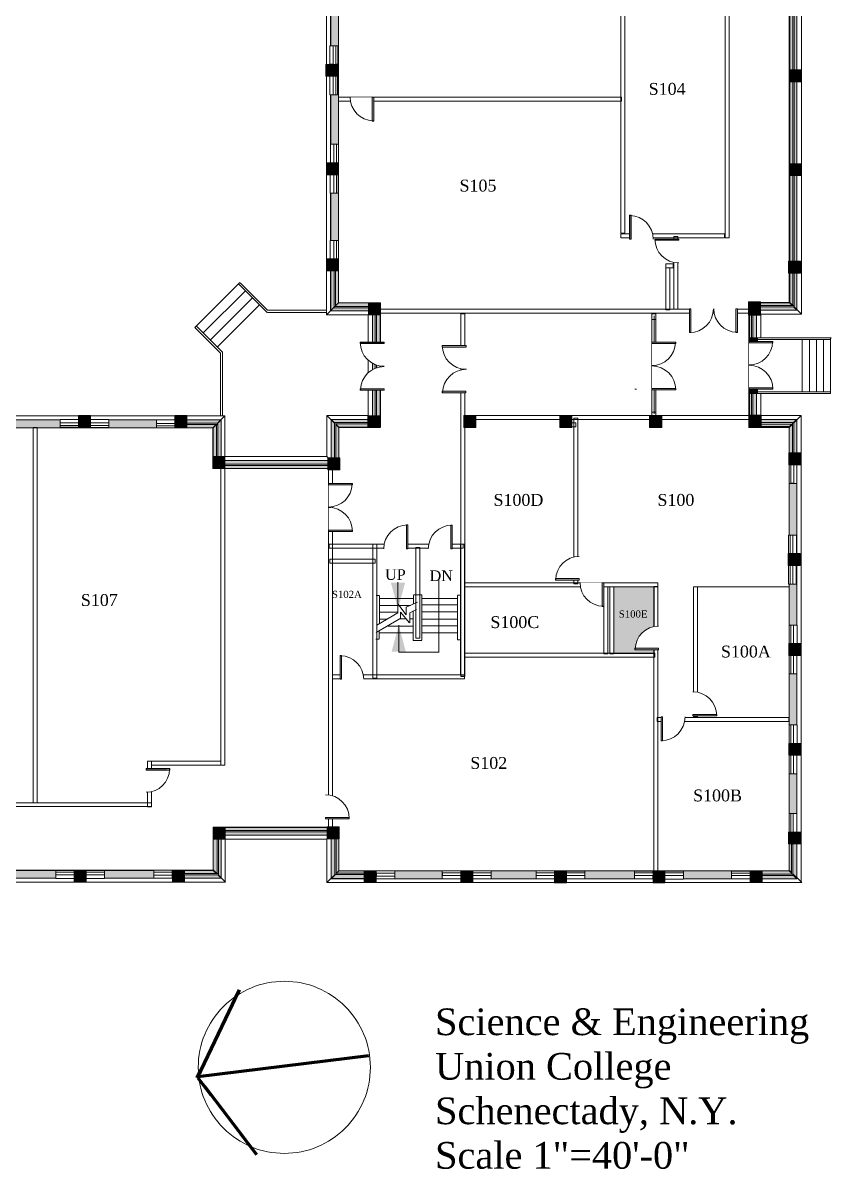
# Model space of a CAD drawing. Header units: inches. Extents: x -1989 to 2159, y -2212 to 2149.
# Drawn here: x 937 to 2159, y -2101 to -367 of the extents above; entities that cross this region are included whole.
import ezdxf

# ---------------------------------------------------------------- set-up
doc = ezdxf.new("R2010")
doc.units = ezdxf.units.IN
doc.header["$LTSCALE"] = 96
doc.header["$MEASUREMENT"] = 0
doc.layers.add('None', color=7, linetype='Continuous', lineweight=5)
doc.styles.add('Times', font='Times')

# ---------------------------------------------------------------- blocks, each defined once
blk = doc.blocks.new('Symbol #19')
at = {"layer": 'None', "linetype": 'Continuous', "lineweight": 5}
blk.add_hatch(color=255, dxfattribs=at).paths.add_polyline_path([(-6, 6), (6, 6), (6, -6), (-6, -6)])
at = {"layer": 'None', "color": 7, "linetype": 'Continuous', "lineweight": 5}
blk.add_lwpolyline([(-6, 6), (6, 6), (6, -6), (-6, -6)], close=True, dxfattribs=at)
blk = doc.blocks.new('*U7')
at = {"layer": 'None', "linetype": 'Continuous', "lineweight": 5}
blk.add_hatch(color=255, dxfattribs=at).paths.add_polyline_path([(-9.25, 11.375), (8.75, 11.375), (8.75, -6.625), (-9.25, -6.625)])
at = {"layer": 'None', "color": 7, "linetype": 'Continuous', "lineweight": 5}
blk.add_lwpolyline([(-9.25, 11.375), (8.75, 11.375), (8.75, -6.625), (-9.25, -6.625)], close=True, dxfattribs=at)
blk = doc.blocks.new('Symbol #16')
at = {"color": 7, "linetype": 'Continuous', "lineweight": 5}
for points in [[(-37.25, 5.75), (-9.25, 5.75), (-9.25, -6.25), (-37.25, -6.25)], [(8.8125, 5.5625), (36.8125, 5.5625), (36.8125, -6.4375), (8.8125, -6.4375)]]:
    blk.add_wipeout(points, dxfattribs=at).dxf.layer = 'None'
at = {"layer": 'None', "color": 7, "linetype": 'Continuous', "lineweight": 5}
for points in [[(-37.25, 5.75), (-9.25, 5.75), (-9.25, -6.25), (-37.25, -6.25)], [(8.8125, 5.5625), (36.8125, 5.5625), (36.8125, -6.4375), (8.8125, -6.4375)]]:
    blk.add_lwpolyline(points, close=True, dxfattribs=at)
at = {"color": 7, "linetype": 'Continuous', "lineweight": 5}
blk.add_wipeout([(-37.25, 0.375), (36.75, 0.375), (36.75, -3.625), (-37.25, -3.625)], dxfattribs=at).dxf.layer = 'None'
at = {"layer": 'None', "color": 7, "linetype": 'Continuous', "lineweight": 5}
blk.add_lwpolyline([(-37.25, 0.375), (36.75, 0.375), (36.75, -3.625), (-37.25, -3.625)], close=True, dxfattribs=at)
at = {"layer": 'None', "color": 7}
blk.add_blockref('*U7', (0, 0), dxfattribs=at)
blk = doc.blocks.new("3' dr lh")
at = {"color": 7, "linetype": 'Continuous', "lineweight": 5}
blk.add_wipeout([(-18, 18.1), (-11, 17.4), (-4.2, 15.4), (2, 12.1), (7.5, 7.6), (11.9, 2.1), (15.3, -4.1), (17.3, -10.9), (18, -17.9), (-18, -17.9)], dxfattribs=at).dxf.layer = 'None'
at = {"layer": 'None', "linetype": 'Continuous', "lineweight": 5}
blk.add_hatch(color=255, dxfattribs=at).paths.add_polyline_path([(-18, -16.1), (18, -16.1), (18, -18.1), (-18, -18.1)])
at = {"layer": 'None', "color": 7, "linetype": 'Continuous', "lineweight": 5}
blk.add_lwpolyline([(-18, -16.1), (18, -16.1), (18, -18.1), (-18, -18.1)], close=True, dxfattribs=at)
blk.add_arc((-18, -17.9), 36, 0, 90, dxfattribs=at)
blk = doc.blocks.new("3' dr rh")
at = {"color": 7, "linetype": 'Continuous', "lineweight": 5}
blk.add_wipeout([(-17, 17.5), (-10.2, 16.7), (-3.6, 14.6), (2.4, 11.3), (7.7, 6.9), (12, 1.5), (15.2, -4.6), (17.2, -11.2), (17.9, -18), (-17.6, -18)], dxfattribs=at).dxf.layer = 'None'
at = {"layer": 'None', "linetype": 'Continuous', "lineweight": 5}
blk.add_hatch(color=255, dxfattribs=at).paths.add_polyline_path([(-17.9, 18), (-15.6, 18), (-15.6, -18), (-17.9, -18)])
at = {"layer": 'None', "color": 7, "linetype": 'Continuous', "lineweight": 5}
blk.add_lwpolyline([(-17.9, 18), (-15.6, 18), (-15.6, -18), (-17.9, -18)], close=True, dxfattribs=at)
blk.add_arc((-17.6, -18), 35.5, 0, 88.9999, dxfattribs=at)
blk = doc.blocks.new('*U11')
at = {"color": 7, "linetype": 'Continuous', "lineweight": 5}
blk.add_wipeout([(18, 0), (11, 0.7), (4.2, 2.7), (-2, 6.1), (-7.5, 10.5), (-11.9, 16), (-15.3, 22.2), (-17.3, 29), (-18, 36), (18, 36)], dxfattribs=at).dxf.layer = 'None'
at = {"layer": 'None', "linetype": 'Continuous', "lineweight": 5}
blk.add_hatch(color=255, dxfattribs=at).paths.add_polyline_path([(18, 34.2), (-18, 34.2), (-18, 36.2), (18, 36.2)])
at = {"layer": 'None', "color": 7, "linetype": 'Continuous', "lineweight": 5}
blk.add_lwpolyline([(18, 34.2), (-18, 34.2), (-18, 36.2), (18, 36.2)], close=True, dxfattribs=at)
blk.add_arc((18, 36), 36, 180, 270, dxfattribs=at)
blk = doc.blocks.new('*U12')
at = {"color": 7, "linetype": 'Continuous', "lineweight": 5}
blk.add_wipeout([(-17.5, -35.4), (-16.7, -28.5), (-14.6, -22), (-11.3, -16), (-6.9, -10.7), (-1.5, -6.4), (4.6, -3.1), (11.2, -1.2), (18, -0.5), (18, -36)], dxfattribs=at).dxf.layer = 'None'
at = {"layer": 'None', "linetype": 'Continuous', "lineweight": 5}
blk.add_hatch(color=255, dxfattribs=at).paths.add_polyline_path([(-18, -36.2), (-18, -34), (18, -34), (18, -36.2)])
at = {"layer": 'None', "color": 7, "linetype": 'Continuous', "lineweight": 5}
blk.add_lwpolyline([(-18, -36.2), (-18, -34), (18, -34), (18, -36.2)], close=True, dxfattribs=at)
blk.add_arc((18, -36), 35.5, 90, 178.9999, dxfattribs=at)
blk = doc.blocks.new("6' dbl")
at = {"layer": 'None', "color": 7}
blk.add_blockref('*U11', (0, 0), dxfattribs=at)
blk.add_blockref('*U12', (0, 0), dxfattribs=at)
blk = doc.blocks.new('dbl dr')
at = {"color": 7, "linetype": 'Continuous', "lineweight": 5}
blk.add_wipeout([(36.4, -20.6), (29.4, -19.8), (22.8, -17.7), (16.7, -14.3), (11.3, -9.9), (6.9, -4.4), (3.7, 1.7), (1.7, 8.4), (1, 15.4), (37, 15.4)], dxfattribs=at).dxf.layer = 'None'
at = {"layer": 'None', "linetype": 'Continuous', "lineweight": 5}
blk.add_hatch(color=255, dxfattribs=at).paths.add_polyline_path([(33.9, 14.6), (36.4, 14.6), (36.4, -21.4), (33.9, -21.4)])
at = {"layer": 'None', "color": 7, "linetype": 'Continuous', "lineweight": 5}
blk.add_lwpolyline([(33.9, 14.6), (36.4, 14.6), (36.4, -21.4), (33.9, -21.4)], close=True, dxfattribs=at)
blk.add_arc((37, 15.4), 36, 180, 269.0002, dxfattribs=at)
at = {"color": 7, "linetype": 'Continuous', "lineweight": 5}
blk.add_wipeout([(0.9, 14.9), (0.2, 7.8), (-1.9, 1.1), (-5.2, -5.2), (-9.7, -10.7), (-15.2, -15.2), (-21.4, -18.5), (-28.2, -20.6), (-35.2, -21.2), (-35.2, 14.9)], dxfattribs=at).dxf.layer = 'None'
at = {"layer": 'None', "linetype": 'Continuous', "lineweight": 5}
blk.add_hatch(color=255, dxfattribs=at).paths.add_polyline_path([(-35.1, 14.9), (-32.6, 14.9), (-32.6, -21.1), (-35.1, -21.1)])
at = {"layer": 'None', "color": 7, "linetype": 'Continuous', "lineweight": 5}
blk.add_lwpolyline([(-35.1, 14.9), (-32.6, 14.9), (-32.6, -21.1), (-35.1, -21.1)], close=True, dxfattribs=at)
blk.add_arc((-35.2, 14.9), 36.1, 270, 0, dxfattribs=at)
blk = doc.blocks.new("1'6 Pier")
at = {"layer": 'None', "linetype": 'Continuous', "lineweight": 5}
blk.add_hatch(color=255, dxfattribs=at).paths.add_polyline_path([(-9, 9), (9, 9), (9, -9), (-9, -9)])
at = {"layer": 'None', "color": 7, "linetype": 'Continuous', "lineweight": 5}
blk.add_lwpolyline([(-9, 9), (9, 9), (9, -9), (-9, -9)], close=True, dxfattribs=at)
blk = doc.blocks.new('2-4 wind')
at = {"color": 7, "linetype": 'Continuous', "lineweight": 5}
blk.add_wipeout([(-13.9375, 6.03125), (14.0625, 6.03125), (14.0625, -6), (-13.9375, -6)], dxfattribs=at).dxf.layer = 'None'
at = {"layer": 'None', "color": 7, "linetype": 'Continuous', "lineweight": 5}
blk.add_lwpolyline([(-13.9375, 6.03125), (14.0625, 6.03125), (14.0625, -6), (-13.9375, -6)], close=True, dxfattribs=at)
at = {"color": 7, "linetype": 'Continuous', "lineweight": 5}
blk.add_wipeout([(-13.9375, 0.5625), (14.0625, 0.5625), (14.0625, -2.8125), (-13.9375, -2.8125)], dxfattribs=at).dxf.layer = 'None'
at = {"layer": 'None', "color": 7, "linetype": 'Continuous', "lineweight": 5}
blk.add_lwpolyline([(-13.9375, 0.5625), (14.0625, 0.5625), (14.0625, -2.8125), (-13.9375, -2.8125)], close=True, dxfattribs=at)

msp = doc.modelspace()

# ---------------------------------------------------------------- hatches: boundary and pattern name
at = {"layer": 'None', "linetype": 'Continuous', "lineweight": 211}
msp.add_hatch(color=255, dxfattribs=at).paths.add_polyline_path([(2149.9, -919.7), (2149.9, -851.2), (2157.9, -843.2), (2157.9, -927.7)])
at = {"layer": 'None', "linetype": 'Continuous', "lineweight": 5}
for points in [[(1603.4, -961.1), (1621.9, -961.1), (1621.9, -979.1), (1603.4, -979.1)], [(1748.6, -960.9), (1767.1, -960.9), (1767.1, -978.9), (1748.6, -978.9)], [(1830.2, -1220), (1891.2, -1220), (1891.2, -1321), (1830.2, -1321)]]:
    msp.add_hatch(color=255, dxfattribs=at).paths.add_polyline_path(points)

# ---------------------------------------------------------------- linework, layer by layer
at = {"layer": 'None', "color": 7, "linetype": 'Continuous', "lineweight": 5}
for p, q in [((1196.5, -828), (1264.8, -759.8)), ((1263, -762), (1306.2, -805.2)), ((1265, -760), (1306.5, -801.5)), ((1210, -835.5), (1273.2, -772.2)), ((1220.1, -846.4), (1283.3, -783.2)), ((1231.1, -856.9), (1294.4, -793.6)), ((1235.5, -866.5), (1196.8, -827.8)), ((1238.5, -865), (1199.2, -825.8)), ((1864.5, -921), (1862, -921)), ((1503.9, -1213.2), (1503.9, -1253.7)), ((1565.9, -1318.2), (1565.9, -1209.7)), ((1475.9, -1233.2), (1470.9, -1233.2)), ((1475.9, -1233.5), (1475.9, -1275.7)), ((1476.3, -1248.1), (1522.9, -1248.1)), ((1476.4, -1237.5), (1527.4, -1237.5)), ((1516.4, -1262.7), (1503.9, -1245.7)), ((1503.9, -1245.7), (1503.9, -1259.2)), ((1533.4, -1243.2), (1516.4, -1250.7)), ((1539.9, -1232.2), (1527.4, -1232.2)), ((1527.4, -1233), (1527.4, -1245.2)), ((1539.9, -1301), (1539.9, -1232.2)), ((1540.4, -1247.4), (1593.8, -1247.4)), ((1540.9, -1237.7), (1594, -1237.7)), ((1593.9, -1232.7), (1598.9, -1232.7)), ((1593.9, -1300.2), (1593.9, -1233)), ((1503.9, -1259.2), (1471.9, -1278.2)), ((1475.5, -1258.2), (1503.4, -1258.2)), ((1507.5, -1267.5), (1507.5, -1258.5)), ((1507.5, -1258.5), (1521.5, -1274.5)), ((1516.4, -1250.7), (1516.4, -1262.7)), ((1522, -1259.5), (1532, -1254.5)), ((1522, -1274.5), (1522, -1259.5)), ((1527, -1301.5), (1527, -1256.5)), ((1540.2, -1258.1), (1593.6, -1258.1)), ((1471, -1289), (1508, -1267.5)), ((1476.4, -1268.9), (1488, -1268.9)), ((1489, -1279.4), (1527.3, -1279.4)), ((1505, -1319), (1505, -1278)), ((1507, -1268.6), (1516, -1268.6)), ((1522, -1268.6), (1527.6, -1268.6)), ((1539.9, -1268.9), (1593.3, -1268.9)), ((1540.7, -1279.1), (1594.1, -1279.1)), ((1475, -1299.5), (1470.5, -1299.5)), ((1475.5, -1287), (1475.5, -1299.5)), ((1475.5, -1289.6), (1526.6, -1289.6)), ((1540.4, -1289.9), (1593.8, -1289.9)), ((1598.5, -1300.2), (1593.9, -1300.2)), ((1540, -1301.5), (1527, -1301.5)), ((1566, -1319), (1505, -1319))]:
    msp.add_line(p, q, dxfattribs=at)
for points in [[(1999, -692), (1999, 209), (2005, 209), (2005, -692)], [(1847, -247), (1847, -685), (1841, -685), (1841, -247)], [(1998, -692), (1841, -692), (1841, -686), (1998, -686)], [(1921, -800), (1921, -690), (1927, -690), (1927, -800)], [(1909, -731.5), (1920, -731.5), (1920, -737.5), (1909, -737.5)], [(1909, -801), (1909, -737.5), (1915, -737.5), (1915, -801)], [(1599, -1355.5), (1599, -807), (1605, -807), (1605, -1355.5)], [(1888, -962), (1888, -807), (1894, -807), (1894, -962)], [(2149.9, -919.7), (2149.9, -851.2), (2157.9, -843.2), (2157.9, -927.7)], [(1603.4, -961.1), (1621.9, -961.1), (1621.9, -979.1), (1603.4, -979.1)], [(1748.6, -960.9), (1767.1, -960.9), (1767.1, -978.9), (1748.6, -978.9)], [(1776, -965), (1776, -1215.5), (1770, -1215.5), (1770, -965)], [(1767, -972), (1773, -972), (1773, -978), (1767, -978)], [(1400, -1155.7), (1602.4, -1155.7), (1602.4, -1161.7), (1400, -1161.7)], [(1465.9, -1358.2), (1465.9, -1155.5), (1471.9, -1155.5), (1471.9, -1358.2)], [(1530.9, -1297.7), (1530.9, -1160.5), (1536.9, -1160.5), (1536.9, -1297.7)], [(1604.4, -1155.7), (1604.4, -1353.7), (1598.4, -1353.7), (1598.4, -1155.7)], [(1400.6, -1178.4), (1469.6, -1178.4), (1469.6, -1184.4), (1400.6, -1184.4)], [(1604.5, -1214), (1897, -1214), (1897, -1220), (1604.5, -1220)], [(1821.3, -1219.9), (1821.3, -1321.4), (1815.3, -1321.4), (1815.3, -1219.9)], [(1830.5, -1220), (1830.5, -1321.5), (1824.5, -1321.5), (1824.5, -1220)], [(1830.2, -1220), (1891.2, -1220), (1891.2, -1321), (1830.2, -1321)], [(1957, -1220), (1957, -1417), (1951, -1417), (1951, -1220)], [(1604.5, -1320.5), (1892.5, -1320.5), (1892.5, -1326.5), (1604.5, -1326.5)], [(1604.5, -1359.2), (1405, -1359.2), (1405, -1353.2), (1604.5, -1353.2)], [(1131, -1484), (1131, -1553), (1125, -1553), (1125, -1484)], [(1236, -1490), (1131, -1490), (1131, -1484), (1236, -1484)], [(1131, -1552.5), (757.5, -1552.5), (757.5, -1547), (1131, -1547)]]:
    msp.add_lwpolyline(points, close=True, dxfattribs=at)
at = {"layer": 'None', "color": 7, "lineweight": 5}
for points in [[(1503.9, -1253.7), (1493.2, -1213.7), (1514.7, -1213.7)], [(1505, -1278), (1515.7, -1318), (1494.3, -1318)]]:
    msp.add_solid(points, dxfattribs=at)

# ---------------------------------------------------------------- block references
at = {"layer": 'None', "color": 7, "rotation": 180}
msp.add_blockref('Symbol #19', (1892.8, -971.2), dxfattribs=at)

# ---------------------------------------------------------------- texts
at = {"layer": 'None', "color": 7, "attachment_point": 1, "style": 'Times'}
for s, insert, char_height in [('S104', (1883.1, -457.8), 17.96), ('S105', (1597, -604.1), 17.96), ('S100D', (1648.4, -1079.6), 17.96), ('S100', (1896.4, -1079.6), 17.96), ('UP', (1484.4, -1193.4), 16.16), ('DN', (1551.7, -1195.2), 16.16), ('S107', (1024.3, -1231.1), 17.96), ('S102A', (1404, -1226.1), 10.77), ('S100C', (1643.7, -1264.5), 17.96), ('S100E', (1837.9, -1255.8), 10.77), ('S100A', (1992.4, -1309), 17.96), ('S102', (1613.3, -1477.5), 17.96), ('S100B', (1950.3, -1526.7), 17.96), ('Science & Engineering\\PUnion College\\PSchenectady, N.Y.\\PScale 1"=40\'-0"', (1560, -1857.9), 40.399)]:
    msp.add_mtext(s, dxfattribs=dict(at, insert=insert, char_height=char_height))

# ---------------------------------------------------------------- wipeouts: each hides what was drawn before it
at = {"color": 7, "linetype": 'Continuous', "lineweight": 5}
for points in [[(2096, -789.5), (2096.5, 328.5), (2114.5, 346.5), (2114, -807.5)], [(2034.5, -979), (2034.5, -790), (2052.5, -808), (2052.5, -961)], [(1224, -979.5), (255, -979.5), (237, -961.5), (1242, -961.5)], [(1332, -2077.2), (1239.9, -2039.1), (1201.8, -1947), (1239.9, -1854.9), (1332, -1816.8), (1424.1, -1854.9), (1462.2, -1947), (1424.1, -2039.1)]]:
    msp.add_wipeout(points, dxfattribs=at).dxf.layer = 'None'

# ---------------------------------------------------------------- next in the draw order: hatches: boundary and pattern name
at = {"layer": 'None', "linetype": 'Continuous', "lineweight": 211}
for points in [[(2095.4, -789.7), (2095.4, 327), (2107.4, 339), (2107.4, -801.7)], [(2034.4, -789.7), (2095.4, -789.7), (2107.4, -801.7), (2046.4, -801.7)], [(2035.4, -790.7), (2096.4, -790.7), (2107.4, -801.7), (2046.4, -801.7)], [(2150.9, -851.2), (2046.9, -851.2), (2046.9, -843.2), (2158.9, -843.2)], [(2046.9, -919.2), (2149.9, -919.2), (2157.9, -927.2), (2046.9, -927.2)]]:
    msp.add_hatch(color=255, dxfattribs=at).paths.add_polyline_path(points)
at = {"layer": 'None', "linetype": 'Continuous', "lineweight": 5}
msp.add_hatch(color=255, dxfattribs=at).paths.add_polyline_path([(2096.4, -790.7), (2096.4, 328.3), (2107.4, 339.3), (2107.4, -801.7)])

# ---------------------------------------------------------------- next in the draw order: linework, layer by layer
at = {"layer": 'None', "color": 7, "linetype": 'Continuous', "lineweight": 5}
msp.add_line((2052.4, -807.6), (2114, -807.6), dxfattribs=at)
at = {"layer": 'None', "color": 7, "linetype": 'Continuous', "lineweight": 70}
for p, q in [((1200, -1963), (1264, -1830)), ((1201, -1961), (1460, -1929)), ((1201, -1963), (1290, -2079))]:
    msp.add_line(p, q, dxfattribs=at)
at = {"layer": 'None', "color": 7, "linetype": 'Continuous', "lineweight": 5}
for points in [[(2095.4, -789.7), (2095.4, 327), (2107.4, 339), (2107.4, -801.7)], [(2096, -789.5), (2096.5, 328.5), (2114.5, 346.5), (2114, -807.5)], [(2096.4, -790.7), (2096.4, 328.3), (2107.4, 339.3), (2107.4, -801.7)], [(2034.4, -789.7), (2095.4, -789.7), (2107.4, -801.7), (2046.4, -801.7)], [(2034.5, -979), (2034.5, -790), (2052.5, -808), (2052.5, -961)], [(2035.4, -790.7), (2096.4, -790.7), (2107.4, -801.7), (2046.4, -801.7)], [(2150.9, -851.2), (2046.9, -851.2), (2046.9, -843.2), (2158.9, -843.2)], [(2046.9, -919.2), (2149.9, -919.2), (2157.9, -927.2), (2046.9, -927.2)], [(1224, -979.5), (255, -979.5), (237, -961.5), (1242, -961.5)], [(958, -979), (958, -1547), (952, -1547), (952, -979)]]:
    msp.add_lwpolyline(points, close=True, dxfattribs=at)
at = {"layer": 'None', "color": 7, "linetype": 'Continuous', "lineweight": 5, "flags": 128}
msp.add_lwpolyline([(1201.8, -1947, -0.414214), (1332, -1816.8, -0.414214), (1462.2, -1947, -0.414214), (1332, -2077.2, -0.414214), (1201.8, -1947, -0.414214)], format="xyb", close=True, dxfattribs=at)

# ---------------------------------------------------------------- next in the draw order: block references
at = {"layer": 'None', "color": 7}
for name, p, rotation in [("3' dr lh", (1910.5, -712), 180), ('Symbol #19', (2040.3, -795.6), 180), ('dbl dr', (1592, -890), -90), ("3' dr lh", (1500.5, -1144.5), 90), ("3' dr lh", (1567.8, -1144.8), 90), ("3' dr rh", (1797.2, -1232), 180), ("3' dr rh", (1141, -1513), -90)]:
    msp.add_blockref(name, p, dxfattribs=dict(at, rotation=rotation))
msp.add_blockref("3' dr rh", (1434.2, -1341.8), dxfattribs=at)

# ---------------------------------------------------------------- next in the draw order: block references
msp.add_blockref("3' dr rh", (1872, -676), dxfattribs=at)
at = {"layer": 'None', "color": 7, "rotation": 90}
msp.add_blockref("3' dr rh", (1760, -1192), dxfattribs=at)

# ---------------------------------------------------------------- next in the draw order: wipeouts: each hides what was drawn before it
at = {"color": 7, "linetype": 'Continuous', "lineweight": 5}
for points in [[(2103, 334.5), (2103, -795.5), (2101, -795.5), (2101, 334.5)], [(1224, -1041), (1224, -979.5), (1242, -961.5), (1242, -1023)], [(2095.5, -979), (2034.5, -979), (2052.5, -961), (2113.5, -961)]]:
    msp.add_wipeout(points, dxfattribs=at).dxf.layer = 'None'

# ---------------------------------------------------------------- next in the draw order: hatches: boundary and pattern name
at = {"layer": 'None', "linetype": 'Continuous', "lineweight": 211}
msp.add_hatch(color=255, dxfattribs=at).paths.add_polyline_path([(2034.4, -979), (2034.4, -789.7), (2046.4, -801.7), (2046.4, -967)])
at = {"layer": 'None', "linetype": 'Continuous', "lineweight": 5}
for points in [[(2035.4, -977.7), (2035.4, -790.7), (2046.4, -801.7), (2046.4, -966.7)], [(1224.4, -979.5), (255.4, -979.5), (243.4, -967.5), (1236.4, -967.5)]]:
    msp.add_hatch(color=255, dxfattribs=at).paths.add_polyline_path(points)

# ---------------------------------------------------------------- next in the draw order: linework, layer by layer
at = {"layer": 'None', "color": 7, "linetype": 'Continuous', "lineweight": 5}
for p, q in [((2046.4, -965.7), (2046.4, -801.7)), ((1235.5, -961), (1235.5, -866.5)), ((1238.5, -961), (1238.5, -865)), ((1236.2, -967.7), (245.4, -967.7))]:
    msp.add_line(p, q, dxfattribs=at)
for points in [[(2103, 334.5), (2103, -795.5), (2101, -795.5), (2101, 334.5)], [(2034.4, -979), (2034.4, -789.7), (2046.4, -801.7), (2046.4, -967)], [(2035.4, -977.7), (2035.4, -790.7), (2046.4, -801.7), (2046.4, -966.7)], [(1224.4, -979.5), (255.4, -979.5), (243.4, -967.5), (1236.4, -967.5)], [(1224, -1041), (1224, -979.5), (1242, -961.5), (1242, -1023)], [(1604.5, -960.7), (2035.1, -960.7), (2035.1, -966.7), (1604.5, -966.7)], [(2095.5, -979), (2034.5, -979), (2052.5, -961), (2113.5, -961)]]:
    msp.add_lwpolyline(points, close=True, dxfattribs=at)

# ---------------------------------------------------------------- next in the draw order: block references
at = {"layer": 'None', "color": 7}
for p in [(2104.5, -447), (2104.5, -589), (2103.5, -736.5)]:
    msp.add_blockref("1'6 Pier", p, dxfattribs=at)

# ---------------------------------------------------------------- next in the draw order: block references
msp.add_blockref('Symbol #16', (1030, -972.5), dxfattribs=at)

# ---------------------------------------------------------------- next in the draw order: wipeouts: each hides what was drawn before it
at = {"color": 7, "linetype": 'Continuous', "lineweight": 5}
for points in [[(1894, -815.5), (1894, -956), (1888, -956), (1888, -815.5)], [(2095.5, -1649.5), (2095.5, -979), (2113.5, -961), (2113.5, -1667.5)], [(1414.5, -1041), (1224, -1041), (1242, -1023), (1396.5, -1023)]]:
    msp.add_wipeout(points, dxfattribs=at).dxf.layer = 'None'

# ---------------------------------------------------------------- next in the draw order: hatches: boundary and pattern name
at = {"layer": 'None', "linetype": 'Continuous', "lineweight": 5}
for points in [[(1224.4, -1041), (1224.4, -979.5), (1236.4, -967.5), (1236.4, -1029)], [(1884.3, -961.2), (1902.8, -961.2), (1902.8, -979.2), (1884.3, -979.2)], [(2095.9, -977.7), (2035.4, -977.7), (2046.4, -966.7), (2106.9, -966.7)]]:
    msp.add_hatch(color=255, dxfattribs=at).paths.add_polyline_path(points)
at = {"layer": 'None', "linetype": 'Continuous', "lineweight": 211}
msp.add_hatch(color=255, dxfattribs=at).paths.add_polyline_path([(2095.4, -979), (2034.7, -979), (2046.7, -967), (2107.4, -967)])

# ---------------------------------------------------------------- next in the draw order: linework, layer by layer
at = {"layer": 'None', "color": 7, "linetype": 'Continuous', "lineweight": 5}
for p, q in [((1891.5, -810), (1891.5, -958.5)), ((1953, -1220), (2096, -1220)), ((2107.4, -1455.7), (2107.4, -1599.7))]:
    msp.add_line(p, q, dxfattribs=at)
for points in [[(1894, -815.5), (1894, -956), (1888, -956), (1888, -815.5)], [(1224.4, -1041), (1224.4, -979.5), (1236.4, -967.5), (1236.4, -1029)], [(1884.3, -961.2), (1902.8, -961.2), (1902.8, -979.2), (1884.3, -979.2)], [(2095.4, -979), (2034.7, -979), (2046.7, -967), (2107.4, -967)], [(2095.9, -977.7), (2035.4, -977.7), (2046.4, -966.7), (2106.9, -966.7)], [(2095.5, -1649.5), (2095.5, -979), (2113.5, -961), (2113.5, -1667.5)], [(1414.5, -1041), (1224, -1041), (1242, -1023), (1396.5, -1023)], [(1236, -1490), (1236, -1041), (1242, -1041), (1242, -1490)], [(1896, -1418), (2095, -1418), (2095, -1424), (1896, -1424)]]:
    msp.add_lwpolyline(points, close=True, dxfattribs=at)

# ---------------------------------------------------------------- next in the draw order: block references
at = {"layer": 'None', "color": 7, "rotation": 180}
msp.add_blockref('Symbol #19', (1229.9, -1034.2), dxfattribs=at)
at = {"layer": 'None', "color": 7}
msp.add_blockref("1'6 Pier", (2103.8, -1600), dxfattribs=at)

# ---------------------------------------------------------------- next in the draw order: block references
at = {"layer": 'None', "color": 7, "rotation": 180}
msp.add_blockref("6' dbl", (1906, -886), dxfattribs=at)
at = {"layer": 'None', "color": 7}
msp.add_blockref("3' dr lh", (1968, -1397), dxfattribs=at)

# ---------------------------------------------------------------- next in the draw order: wipeouts: each hides what was drawn before it
at = {"color": 7, "linetype": 'Continuous', "lineweight": 5}
for points in [[(1414.5, -979), (1414.5, -1041), (1396.5, -1023), (1396.5, -961)], [(1414.5, -1649.5), (2096.5, -1649.5), (2114.5, -1667.5), (1396.5, -1667.5)]]:
    msp.add_wipeout(points, dxfattribs=at).dxf.layer = 'None'

# ---------------------------------------------------------------- next in the draw order: hatches: boundary and pattern name
at = {"layer": 'None', "linetype": 'Continuous', "lineweight": 211}
for points in [[(2095.4, -1649.7), (2095.4, -979), (2107.4, -967), (2107.4, -1661.7)], [(1414.7, -1041), (1224.4, -1041), (1236.4, -1029), (1402.7, -1029)]]:
    msp.add_hatch(color=255, dxfattribs=at).paths.add_polyline_path(points)

# ---------------------------------------------------------------- next in the draw order: linework, layer by layer
at = {"layer": 'None', "color": 7, "linetype": 'Continuous', "lineweight": 5}
for p, q in [((1401.1, -1029), (1234.4, -1029)), ((1899.1, -1661.6), (1755.1, -1661.6)), ((2044.4, -1661.7), (1900.4, -1661.7))]:
    msp.add_line(p, q, dxfattribs=at)
for points in [[(1414.5, -979), (1414.5, -1041), (1396.5, -1023), (1396.5, -961)], [(2095.4, -1649.7), (2095.4, -979), (2107.4, -967), (2107.4, -1661.7)], [(1414.7, -1041), (1224.4, -1041), (1236.4, -1029), (1402.7, -1029)], [(1897, -1219.5), (1897, -1649.7), (1891, -1649.7), (1891, -1219.5)], [(1414.5, -1649.5), (2096.5, -1649.5), (2114.5, -1667.5), (1396.5, -1667.5)]]:
    msp.add_lwpolyline(points, close=True, dxfattribs=at)

# ---------------------------------------------------------------- next in the draw order: block references
at = {"layer": 'None', "color": 7, "rotation": 180}
msp.add_blockref('Symbol #19', (1408.4, -1034.7), dxfattribs=at)

# ---------------------------------------------------------------- next in the draw order: block references
at = {"layer": 'None', "color": 7}
for name, p, rotation in [('Symbol #16', (2100.8, -1179.1), -90), ("3' dr rh", (1880.1, -1297.4), 90), ('Symbol #16', (2101.8, -1315.1), -90), ("3' dr lh", (1920, -1435), -90), ('Symbol #16', (2101.8, -1466.1), -90)]:
    msp.add_blockref(name, p, dxfattribs=dict(at, rotation=rotation))

# ---------------------------------------------------------------- next in the draw order: wipeouts: each hides what was drawn before it
at = {"color": 7, "linetype": 'Continuous', "lineweight": 5}
for points in [[(1476.5, -979), (1414.5, -979), (1396.5, -961), (1458.5, -961)], [(2095.5, -1563), (2107, -1563), (2107, -1591), (2095.5, -1591)], [(1414.5, -1583.5), (1414.5, -1649.5), (1396.5, -1667.5), (1396.5, -1601.5)]]:
    msp.add_wipeout(points, dxfattribs=at).dxf.layer = 'None'

# ---------------------------------------------------------------- next in the draw order: hatches: boundary and pattern name
at = {"layer": 'None', "linetype": 'Continuous', "lineweight": 5}
for points in [[(1414.7, -978.7), (1414.7, -1040.7), (1402.7, -1028.7), (1402.7, -966.7)], [(1414.7, -1649.7), (2095.4, -1649.7), (2107.4, -1661.7), (1402.7, -1661.7)]]:
    msp.add_hatch(color=255, dxfattribs=at).paths.add_polyline_path(points)

# ---------------------------------------------------------------- next in the draw order: linework, layer by layer
at = {"layer": 'None', "color": 7, "linetype": 'Continuous', "lineweight": 5}
msp.add_line((1465.7, -1661.5), (1405.4, -1661.5), dxfattribs=at)
for points in [[(1476.5, -979), (1414.5, -979), (1396.5, -961), (1458.5, -961)], [(1414.7, -978.7), (1414.7, -1040.7), (1402.7, -1028.7), (1402.7, -966.7)], [(2095.5, -1563), (2107, -1563), (2107, -1591), (2095.5, -1591)], [(1414.5, -1583.5), (1414.5, -1649.5), (1396.5, -1667.5), (1396.5, -1601.5)], [(1414.7, -1649.7), (2095.4, -1649.7), (2107.4, -1661.7), (1402.7, -1661.7)]]:
    msp.add_lwpolyline(points, close=True, dxfattribs=at)

# ---------------------------------------------------------------- next in the draw order: block references
at = {"layer": 'None', "color": 7, "rotation": 180}
for p in [(1607.8, -1656.2), (1749.5, -1656.3), (1898.4, -1656.5)]:
    msp.add_blockref('Symbol #16', p, dxfattribs=at)

# ---------------------------------------------------------------- next in the draw order: wipeouts: each hides what was drawn before it
at = {"color": 7, "linetype": 'Continuous', "lineweight": 5}
for points in [[(1477, -790.5), (1477, -979), (1459, -961), (1459, -808.5)], [(2098, -1563), (2101.5, -1563), (2101.5, -1591), (2098, -1591)], [(1224.5, -1584), (1414.5, -1584), (1396.5, -1602), (1242.5, -1602)], [(2101, -1609.5), (2101, -1655.5), (2099, -1655.5), (2099, -1609.5)], [(1471, -1649.7), (1499, -1649.7), (1499, -1661.8), (1471, -1661.8)], [(2008.5, -1650), (2036.5, -1650), (2036.5, -1662), (2008.5, -1662)]]:
    msp.add_wipeout(points, dxfattribs=at).dxf.layer = 'None'

# ---------------------------------------------------------------- next in the draw order: hatches: boundary and pattern name
at = {"layer": 'None', "linetype": 'Continuous', "lineweight": 211}
msp.add_hatch(color=255, dxfattribs=at).paths.add_polyline_path([(1477.3, -978.7), (1414.7, -978.7), (1402.7, -966.7), (1465.3, -966.7)])
at = {"layer": 'None', "linetype": 'Continuous', "lineweight": 5}
msp.add_hatch(color=255, dxfattribs=at).paths.add_polyline_path([(1414.7, -1583.7), (1414.7, -1649.7), (1402.7, -1661.7), (1402.7, -1595.7)])

# ---------------------------------------------------------------- next in the draw order: linework, layer by layer
at = {"layer": 'None', "color": 7, "linetype": 'Continuous', "lineweight": 5}
for points in [[(1477, -790.5), (1477, -979), (1459, -961), (1459, -808.5)], [(1477.3, -978.7), (1414.7, -978.7), (1402.7, -966.7), (1465.3, -966.7)], [(2098, -1563), (2101.5, -1563), (2101.5, -1591), (2098, -1591)], [(1224.5, -1584), (1414.5, -1584), (1396.5, -1602), (1242.5, -1602)], [(1414.7, -1583.7), (1414.7, -1649.7), (1402.7, -1661.7), (1402.7, -1595.7)], [(2101, -1609.5), (2101, -1655.5), (2099, -1655.5), (2099, -1609.5)], [(1471, -1649.7), (1499, -1649.7), (1499, -1661.8), (1471, -1661.8)], [(2008.5, -1650), (2036.5, -1650), (2036.5, -1662), (2008.5, -1662)]]:
    msp.add_lwpolyline(points, close=True, dxfattribs=at)

# ---------------------------------------------------------------- next in the draw order: block references
at = {"layer": 'None', "color": 7}
msp.add_blockref("1'6 Pier", (1405.8, -1592.2), dxfattribs=at)

# ---------------------------------------------------------------- next in the draw order: wipeouts: each hides what was drawn before it
at = {"color": 7, "linetype": 'Continuous', "lineweight": 5}
for points in [[(1414, -790.5), (1477, -790.5), (1459, -808.5), (1396, -808.5)], [(1224.5, -1649), (1224.5, -1583.5), (1242.5, -1601.5), (1242.5, -1667)], [(1453.5, -1655.5), (1408.8, -1655.5), (1408.8, -1653.5), (1453.5, -1653.5)], [(1471.2, -1653.2), (1499, -1653.2), (1499, -1657.8), (1471.2, -1657.8)], [(2008.5, -1653.5), (2036.5, -1653.5), (2036.5, -1657), (2008.5, -1657)], [(2054, -1655), (2101, -1655), (2101, -1657), (2054, -1657)]]:
    msp.add_wipeout(points, dxfattribs=at).dxf.layer = 'None'

# ---------------------------------------------------------------- next in the draw order: hatches: boundary and pattern name
at = {"layer": 'None', "linetype": 'Continuous', "lineweight": 5}
msp.add_hatch(color=255, dxfattribs=at).paths.add_polyline_path([(1477.4, -790.7), (1477.4, -978.9), (1465.4, -966.9), (1465.4, -802.7)])
at = {"layer": 'None', "linetype": 'Continuous', "lineweight": 211}
msp.add_hatch(color=255, dxfattribs=at).paths.add_polyline_path([(1224.4, -1583.7), (1414.7, -1583.7), (1402.7, -1595.7), (1236.4, -1595.7)])

# ---------------------------------------------------------------- next in the draw order: linework, layer by layer
at = {"layer": 'None', "color": 7, "linetype": 'Continuous', "lineweight": 5}
for points in [[(1414, -790.5), (1477, -790.5), (1459, -808.5), (1396, -808.5)], [(1477.4, -790.7), (1477.4, -978.9), (1465.4, -966.9), (1465.4, -802.7)], [(2038, -806.2), (1477, -806.2), (1477, -800.2), (2038, -800.2)], [(1224.4, -1583.7), (1414.7, -1583.7), (1402.7, -1595.7), (1236.4, -1595.7)], [(1224.5, -1649), (1224.5, -1583.5), (1242.5, -1601.5), (1242.5, -1667)], [(1453.5, -1655.5), (1408.8, -1655.5), (1408.8, -1653.5), (1453.5, -1653.5)], [(1471.2, -1653.2), (1499, -1653.2), (1499, -1657.8), (1471.2, -1657.8)], [(2008.5, -1653.5), (2036.5, -1653.5), (2036.5, -1657), (2008.5, -1657)], [(2054, -1655), (2101, -1655), (2101, -1657), (2054, -1657)]]:
    msp.add_lwpolyline(points, close=True, dxfattribs=at)

# ---------------------------------------------------------------- next in the draw order: block references
at = {"layer": 'None', "color": 7, "rotation": 180}
msp.add_blockref('Symbol #19', (1471.4, -796.6), dxfattribs=at)
at = {"layer": 'None', "color": 7}
for p in [(1233.4, -1592.8), (1462, -1658.5), (2045.5, -1658.5)]:
    msp.add_blockref("1'6 Pier", p, dxfattribs=at)

# ---------------------------------------------------------------- next in the draw order: block references
at = {"layer": 'None', "color": 7, "rotation": 90}
msp.add_blockref("6' dbl", (1981, -817.5), dxfattribs=at)

# ---------------------------------------------------------------- next in the draw order: wipeouts: each hides what was drawn before it
at = {"color": 7, "linetype": 'Continuous', "lineweight": 5}
for points in [[(1414, 327.5), (1414, -790.5), (1396, -808.5), (1396, 345.5)], [(2103, -796.4), (2038.8, -796.4), (2038.8, -794.4), (2103, -794.4)], [(1408.5, -1655.5), (1408.5, -1601.2), (1410.5, -1601.2), (1410.5, -1655.5)], [(255.5, -1649), (1225, -1649), (1243, -1667), (237.5, -1667)]]:
    msp.add_wipeout(points, dxfattribs=at).dxf.layer = 'None'

# ---------------------------------------------------------------- next in the draw order: hatches: boundary and pattern name
at = {"layer": 'None', "linetype": 'Continuous', "lineweight": 211}
for points in [[(1413.9, 327.3), (1413.9, -790.7), (1401.9, -802.7), (1401.9, 339.3)], [(1224.4, -1648.2), (1224.4, -1583.7), (1236.4, -1595.7), (1236.4, -1660.2)], [(255.2, -1648.7), (1224.4, -1648.7), (1236.4, -1660.7), (243.2, -1660.7)]]:
    msp.add_hatch(color=255, dxfattribs=at).paths.add_polyline_path(points)
at = {"layer": 'None', "linetype": 'Continuous', "lineweight": 5}
msp.add_hatch(color=255, dxfattribs=at).paths.add_polyline_path([(1413.8, -790.6), (1477.3, -790.6), (1465.3, -802.6), (1401.8, -802.6)])

# ---------------------------------------------------------------- next in the draw order: linework, layer by layer
at = {"layer": 'None', "color": 7, "linetype": 'Continuous', "lineweight": 5}
for p, q in [((1402.4, -801.7), (1402.4, 605.3)), ((1414, -485.5), (1842, -485.5)), ((1306.5, -801.5), (1395.5, -801.5)), ((1306.5, -805), (1395.5, -805))]:
    msp.add_line(p, q, dxfattribs=at)
for points in [[(1414, 327.5), (1414, -790.5), (1396, -808.5), (1396, 345.5)], [(1413.9, 327.3), (1413.9, -790.7), (1401.9, -802.7), (1401.9, 339.3)], [(1413.8, -790.6), (1477.3, -790.6), (1465.3, -802.6), (1401.8, -802.6)], [(2103, -796.4), (2038.8, -796.4), (2038.8, -794.4), (2103, -794.4)], [(1224.4, -1648.2), (1224.4, -1583.7), (1236.4, -1595.7), (1236.4, -1660.2)], [(1408.5, -1655.5), (1408.5, -1601.2), (1410.5, -1601.2), (1410.5, -1655.5)], [(255.5, -1649), (1225, -1649), (1243, -1667), (237.5, -1667)], [(255.2, -1648.7), (1224.4, -1648.7), (1236.4, -1660.7), (243.2, -1660.7)]]:
    msp.add_lwpolyline(points, close=True, dxfattribs=at)

# ---------------------------------------------------------------- next in the draw order: block references
at = {"layer": 'None', "color": 7}
msp.add_blockref("1'6 Pier", (1171.8, -1657.8), dxfattribs=at)

# ---------------------------------------------------------------- next in the draw order: block references
for p, rotation in [((1406.4, -438.4), 90), ((1407.3, -587.4), 90), ((1023, -1655.6), 180)]:
    msp.add_blockref('Symbol #16', p, dxfattribs=dict(at, rotation=rotation))

# ---------------------------------------------------------------- next in the draw order: wipeouts: each hides what was drawn before it
at = {"color": 7, "linetype": 'Continuous', "lineweight": 5}
for points in [[(1401.5, -696), (1414, -696), (1414, -724), (1401.5, -724)], [(2040.7, -794.4), (2040.7, -973.8), (2038.8, -973.8), (2038.8, -794.4)], [(1471.5, -803), (1471.5, -966), (1469.5, -966), (1469.5, -803)], [(1232.5, -1601.8), (1232.5, -1655.8), (1230.5, -1655.8), (1230.5, -1601.8)], [(1134.6, -1648.7), (1162.6, -1648.7), (1162.6, -1660.8), (1134.6, -1660.8)]]:
    msp.add_wipeout(points, dxfattribs=at).dxf.layer = 'None'

# ---------------------------------------------------------------- next in the draw order: hatches: boundary and pattern name
at = {"layer": 'None', "linetype": 'Continuous', "lineweight": 5}
msp.add_hatch(color=255, dxfattribs=at).paths.add_polyline_path([(2033.8, -789), (2052.3, -789), (2052.3, -809), (2033.8, -809)])

# ---------------------------------------------------------------- next in the draw order: linework, layer by layer
at = {"layer": 'None', "color": 7, "linetype": 'Continuous', "lineweight": 5}
msp.add_line((1414, -479.5), (1842, -479.5), dxfattribs=at)
for points in [[(1414, -479.5), (1842, -479.5), (1842, -485.5), (1414, -485.5)], [(1401.5, -696), (1414, -696), (1414, -724), (1401.5, -724)], [(2033.8, -789), (2052.3, -789), (2052.3, -809), (2033.8, -809)], [(2040.7, -794.4), (2040.7, -973.8), (2038.8, -973.8), (2038.8, -794.4)], [(1471.5, -803), (1471.5, -966), (1469.5, -966), (1469.5, -803)], [(1232.5, -1601.8), (1232.5, -1655.8), (1230.5, -1655.8), (1230.5, -1601.8)], [(1134.6, -1648.7), (1162.6, -1648.7), (1162.6, -1660.8), (1134.6, -1660.8)]]:
    msp.add_lwpolyline(points, close=True, dxfattribs=at)

# ---------------------------------------------------------------- next in the draw order: block references
at = {"layer": 'None', "color": 7, "rotation": 180}
msp.add_blockref("3' dr rh", (1449.5, -497.5), dxfattribs=at)
at = {"layer": 'None', "color": 7}
msp.add_blockref("6' dbl", (1464.8, -886.4), dxfattribs=at)

# ---------------------------------------------------------------- next in the draw order: wipeouts: each hides what was drawn before it
at = {"color": 7, "linetype": 'Continuous', "lineweight": 5}
for points in [[(1407, -696), (1411, -696), (1411, -724.5), (1407, -724.5)], [(1465, -798), (1407.5, -798), (1407.5, -796), (1465, -796)], [(2035, -843.5), (2158, -843.5), (2158, -927.5), (2035, -927.5)], [(1465.5, -973.5), (1409, -973.5), (1409, -971.5), (1465.5, -971.5)], [(2038.8, -971.7), (2100.4, -971.7), (2100.4, -973.8), (2038.8, -973.8)], [(1134.6, -1651.7), (1162.6, -1651.7), (1162.6, -1656.2), (1134.6, -1656.2)], [(1232.5, -1656), (1180.5, -1656), (1180.5, -1654), (1232.5, -1654)]]:
    msp.add_wipeout(points, dxfattribs=at).dxf.layer = 'None'

# ---------------------------------------------------------------- next in the draw order: hatches: boundary and pattern name
at = {"layer": 'None', "linetype": 'Continuous', "lineweight": 5}
msp.add_hatch(color=255, dxfattribs=at).paths.add_polyline_path([(2034.5, -960.5), (2053, -960.5), (2053, -978.5), (2034.5, -978.5)])

# ---------------------------------------------------------------- next in the draw order: linework, layer by layer
at = {"layer": 'None', "color": 7, "linetype": 'Continuous', "lineweight": 5}
for p, q in [((2115.4, -846.1), (2115.4, -925.1)), ((2126.1, -846), (2126.1, -924.4)), ((2136.8, -845.7), (2136.8, -924.7)), ((2147.5, -846), (2147.5, -925))]:
    msp.add_line(p, q, dxfattribs=at)
for points in [[(1407, -696), (1411, -696), (1411, -724.5), (1407, -724.5)], [(1465, -798), (1407.5, -798), (1407.5, -796), (1465, -796)], [(2035, -843.5), (2158, -843.5), (2158, -927.5), (2035, -927.5)], [(2034.5, -960.5), (2053, -960.5), (2053, -978.5), (2034.5, -978.5)], [(1465.5, -973.5), (1409, -973.5), (1409, -971.5), (1465.5, -971.5)], [(2038.8, -971.7), (2100.4, -971.7), (2100.4, -973.8), (2038.8, -973.8)], [(1134.6, -1651.7), (1162.6, -1651.7), (1162.6, -1656.2), (1134.6, -1656.2)], [(1232.5, -1656), (1180.5, -1656), (1180.5, -1654), (1232.5, -1654)]]:
    msp.add_lwpolyline(points, close=True, dxfattribs=at)

# ---------------------------------------------------------------- next in the draw order: block references
at = {"layer": 'None', "color": 7}
for p in [(1468.2, -799.5), (1467.5, -970.2)]:
    msp.add_blockref("1'6 Pier", p, dxfattribs=at)
at = {"layer": 'None', "color": 7, "rotation": 180}
msp.add_blockref('Symbol #19', (2040.4, -973), dxfattribs=at)

# ---------------------------------------------------------------- next in the draw order: block references
msp.add_blockref("6' dbl", (2053, -885), dxfattribs=at)

# ---------------------------------------------------------------- next in the draw order: wipeouts: each hides what was drawn before it
at = {"color": 7, "linetype": 'Continuous', "lineweight": 5}
for points in [[(1407.5, -796), (1407.5, -734), (1409.5, -734), (1409.5, -796)], [(1410, -971.5), (1410, -1029), (1408, -1029), (1408, -971.5)], [(2102.4, -971.9), (2102.4, -1023.8), (2100.4, -1023.8), (2100.4, -971.9)]]:
    msp.add_wipeout(points, dxfattribs=at).dxf.layer = 'None'

# ---------------------------------------------------------------- next in the draw order: hatches: boundary and pattern name
at = {"layer": 'None', "linetype": 'Continuous', "lineweight": 5}
for points in [[(2035, -843.5), (2047.5, -843.5), (2047.5, -848.5), (2035, -848.5)], [(2035, -922), (2047.5, -922), (2047.5, -927.5), (2035, -927.5)]]:
    msp.add_hatch(color=255, dxfattribs=at).paths.add_polyline_path(points)

# ---------------------------------------------------------------- next in the draw order: linework, layer by layer
at = {"layer": 'None', "color": 7, "linetype": 'Continuous', "lineweight": 5}
for p, q in [((2048.5, -846), (2158, -846)), ((2047.5, -925), (2158, -925))]:
    msp.add_line(p, q, dxfattribs=at)
for points in [[(1407.5, -796), (1407.5, -734), (1409.5, -734), (1409.5, -796)], [(2035, -843.5), (2047.5, -843.5), (2047.5, -848.5), (2035, -848.5)], [(2035, -922), (2047.5, -922), (2047.5, -927.5), (2035, -927.5)], [(1410, -971.5), (1410, -1029), (1408, -1029), (1408, -971.5)], [(2102.4, -971.9), (2102.4, -1023.8), (2100.4, -1023.8), (2100.4, -971.9)]]:
    msp.add_lwpolyline(points, close=True, dxfattribs=at)

# ---------------------------------------------------------------- next in the draw order: block references
at = {"layer": 'None', "color": 7}
for p in [(1405, -733), (2104, -1026.5)]:
    msp.add_blockref("1'6 Pier", p, dxfattribs=at)

# ---------------------------------------------------------------- next in the draw order: wipeouts: each hides what was drawn before it
at = {"color": 7, "linetype": 'Continuous', "lineweight": 5}
for points in [[(1403.5, -1036.5), (1237.5, -1036.5), (1237.5, -1034.5), (1403.5, -1034.5)], [(2095.5, -1035.5), (2107, -1035.5), (2107, -1064), (2095.5, -1064)]]:
    msp.add_wipeout(points, dxfattribs=at).dxf.layer = 'None'

# ---------------------------------------------------------------- next in the draw order: linework, layer by layer
at = {"layer": 'None', "color": 7, "linetype": 'Continuous', "lineweight": 5}
for points in [[(1403.5, -1036.5), (1237.5, -1036.5), (1237.5, -1034.5), (1403.5, -1034.5)], [(2095.5, -1035.5), (2107, -1035.5), (2107, -1064), (2095.5, -1064)], [(1405, -1043), (1405, -1585), (1399, -1585), (1399, -1043)]]:
    msp.add_lwpolyline(points, close=True, dxfattribs=at)

# ---------------------------------------------------------------- next in the draw order: block references
at = {"layer": 'None', "color": 7}
msp.add_blockref("1'6 Pier", (1407, -1034), dxfattribs=at)

# ---------------------------------------------------------------- next in the draw order: block references
at = {"layer": 'None', "color": 7, "rotation": 180}
msp.add_blockref("6' dbl", (1417, -1100), dxfattribs=at)
at = {"layer": 'None', "color": 7}
msp.add_blockref("3' dr lh", (1412.2, -1552.8), dxfattribs=at)

# ---------------------------------------------------------------- next in the draw order: wipeouts: each hides what was drawn before it
at = {"color": 7, "linetype": 'Continuous', "lineweight": 5}
for points in [[(1229.5, -1027.5), (1229.5, -974), (1231.5, -974), (1231.5, -1027.5)], [(2098, -1035.5), (2102.5, -1035.5), (2102.5, -1063.5), (2098, -1063.5)], [(1397, -1590.5), (1242.5, -1590.5), (1242.5, -1588.5), (1397, -1588.5)]]:
    msp.add_wipeout(points, dxfattribs=at).dxf.layer = 'None'

# ---------------------------------------------------------------- next in the draw order: linework, layer by layer
at = {"layer": 'None', "color": 7, "linetype": 'Continuous', "lineweight": 5}
for points in [[(1229.5, -1027.5), (1229.5, -974), (1231.5, -974), (1231.5, -1027.5)], [(2098, -1035.5), (2102.5, -1035.5), (2102.5, -1063.5), (2098, -1063.5)], [(1397, -1590.5), (1242.5, -1590.5), (1242.5, -1588.5), (1397, -1588.5)]]:
    msp.add_lwpolyline(points, close=True, dxfattribs=at)

# ---------------------------------------------------------------- next in the draw order: block references
at = {"layer": 'None', "color": 7}
msp.add_blockref("1'6 Pier", (1233, -1032), dxfattribs=at)

# ---------------------------------------------------------------- next in the draw order: wipeouts: each hides what was drawn before it
at = {"color": 7, "linetype": 'Continuous', "lineweight": 5}
msp.add_wipeout([(1231, -974.5), (1184, -974.5), (1184, -972.5), (1231, -972.5)], dxfattribs=at).dxf.layer = 'None'

# ---------------------------------------------------------------- next in the draw order: linework, layer by layer
at = {"layer": 'None', "color": 7, "linetype": 'Continuous', "lineweight": 5}
msp.add_lwpolyline([(1231, -974.5), (1184, -974.5), (1184, -972.5), (1231, -972.5)], close=True, dxfattribs=at)

# ---------------------------------------------------------------- next in the draw order: block references
at = {"layer": 'None', "color": 7}
msp.add_blockref("1'6 Pier", (1175.5, -970), dxfattribs=at)

# ---------------------------------------------------------------- next in the draw order: block references
msp.add_blockref('2-4 wind', (1152.5, -973.5), dxfattribs=at)

doc.saveas('drawing.dxf')
